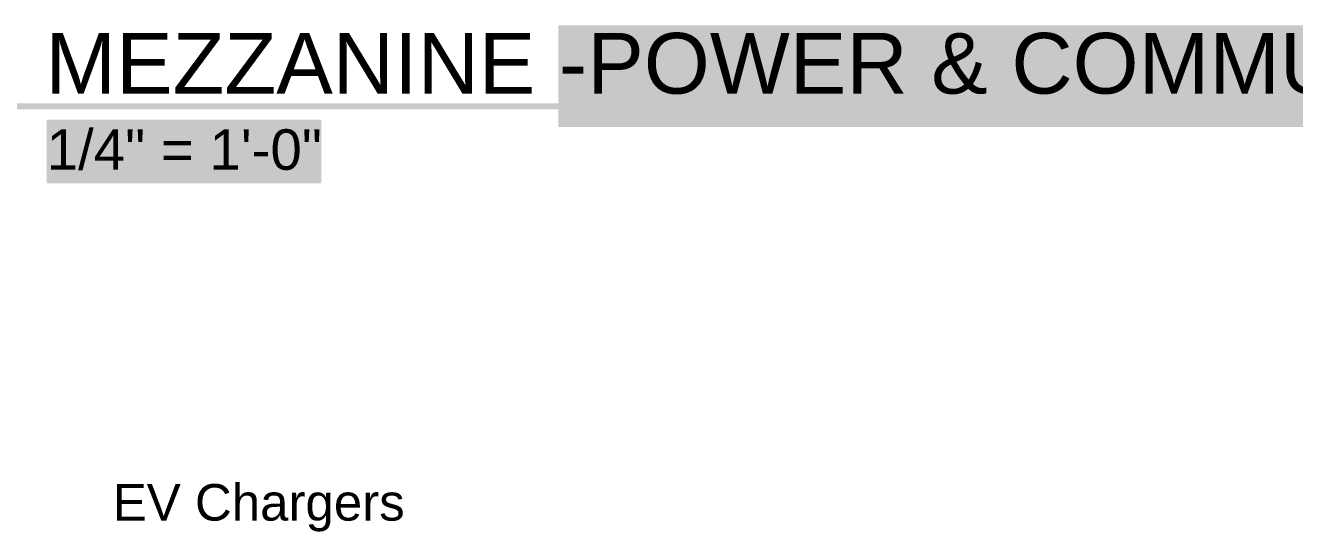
# Model space of a CAD drawing. Header units: inches. Extents: x 0.9 to 36.3, y 0.7 to 23.3.
# Drawn here: x 3.807 to 8.784, y 12.443 to 14.429 of the extents above; entities that cross this region are included whole.
import ezdxf

# ---------------------------------------------------------------- set-up
doc = ezdxf.new("R2010")
doc.units = ezdxf.units.IN
doc.layers.add('EV charger', color=7, linetype='Continuous', true_color=0x91d48c)
doc.layers.add('PDF_Solid Fills', color=7, linetype='Continuous', true_color=0xffffff)
doc.layers.add('PDF_Text', color=7, linetype='Continuous')
doc.styles.add('PDF Arial', font='arial.ttf')
doc.styles.get("Standard").update_dxf_attribs({"font": 'arial.ttf'})

msp = doc.modelspace()

# ---------------------------------------------------------------- linework, layer by layer
at = {"layer": 'PDF_Solid Fills', "linetype": 'ByBlock', "transparency": 33554559}
for points in [[(5.8968, 14.03), (10.916, 14.03), (5.8968, 14.4288), (10.916, 14.4288)], [(3.8898, 13.8094), (4.6948, 13.8094), (3.8898, 14.0594), (4.6948, 14.0594)], [(4.6948, 13.8094), (4.7665, 13.8094), (4.6948, 14.0594), (4.7665, 14.0594)], [(4.7665, 13.8094), (4.9665, 13.8094), (4.7665, 14.0594), (4.9665, 14.0594)]]:
    msp.add_solid(points, dxfattribs=at)
at = {"layer": 'PDF_Solid Fills', "color": 7, "linetype": 'ByBlock', "transparency": 33554559}
msp.add_solid([(3.1349, 14.0994), (10.8862, 14.0994), (3.1349, 14.1228), (10.8862, 14.1228)], dxfattribs=at)

# ---------------------------------------------------------------- texts
at = {"layer": 'EV charger', "linetype": 'ByBlock', "insert": (3.3629, 12.6294), "char_height": 0.14319, "width": 2.717171, "attachment_point": 1}
msp.add_mtext('\\pxqc;EV Chargers', dxfattribs=at)
at = {"layer": 'PDF_Text', "linetype": 'ByBlock', "attachment_point": 4, "style": 'PDF Arial'}
for s, insert, char_height in [('MEZZANINE -POWER & COMMUNICATIONS', (3.885, 14.2784), 0.238113), ('1/4" = 1\'-0"', (3.89, 13.9405), 0.158451)]:
    msp.add_mtext(s, dxfattribs=dict(at, insert=insert, char_height=char_height))

doc.saveas('drawing.dxf')
